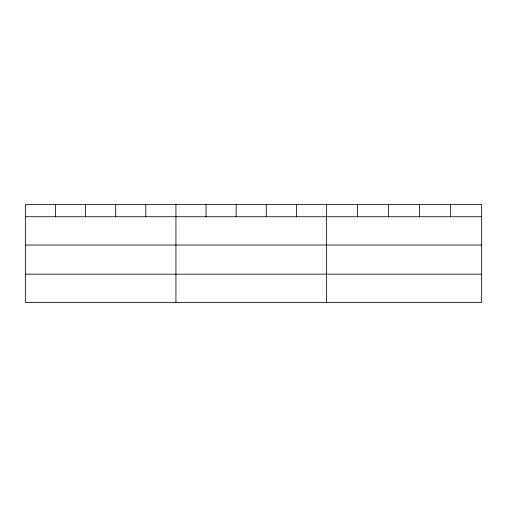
<?xml version="1.0" encoding="UTF-8"?>
<svg xmlns="http://www.w3.org/2000/svg" width="507" height="507" viewBox="0 0 507 507"><rect width="100%" height="100%" fill="white"/><g stroke="black" fill="none" stroke-linecap="round" stroke-linejoin="round"><path stroke-width="0.76" d="M481.65 245.014L481.65 204.549L25.35 204.549L25.35 302.451L481.65 302.451L481.65 245.014L25.35 245.014M25.35 216.73L481.65 216.73M25.35 274.16L481.65 274.16M450.622 204.549L450.622 216.73M419.593 204.549L419.593 216.73M388.565 204.549L388.565 216.73M357.536 204.549L357.536 216.73M326.508 204.549L326.508 302.451M296.392 204.549L296.392 216.73M266.276 204.549L266.276 216.73M236.161 204.549L236.161 216.73M206.045 204.549L206.045 216.73M175.929 204.549L175.929 302.451M145.813 204.549L145.813 216.73M115.697 204.549L115.697 216.73M85.582 204.549L85.582 216.73M55.466 204.549L55.466 216.73"/></g></svg>
